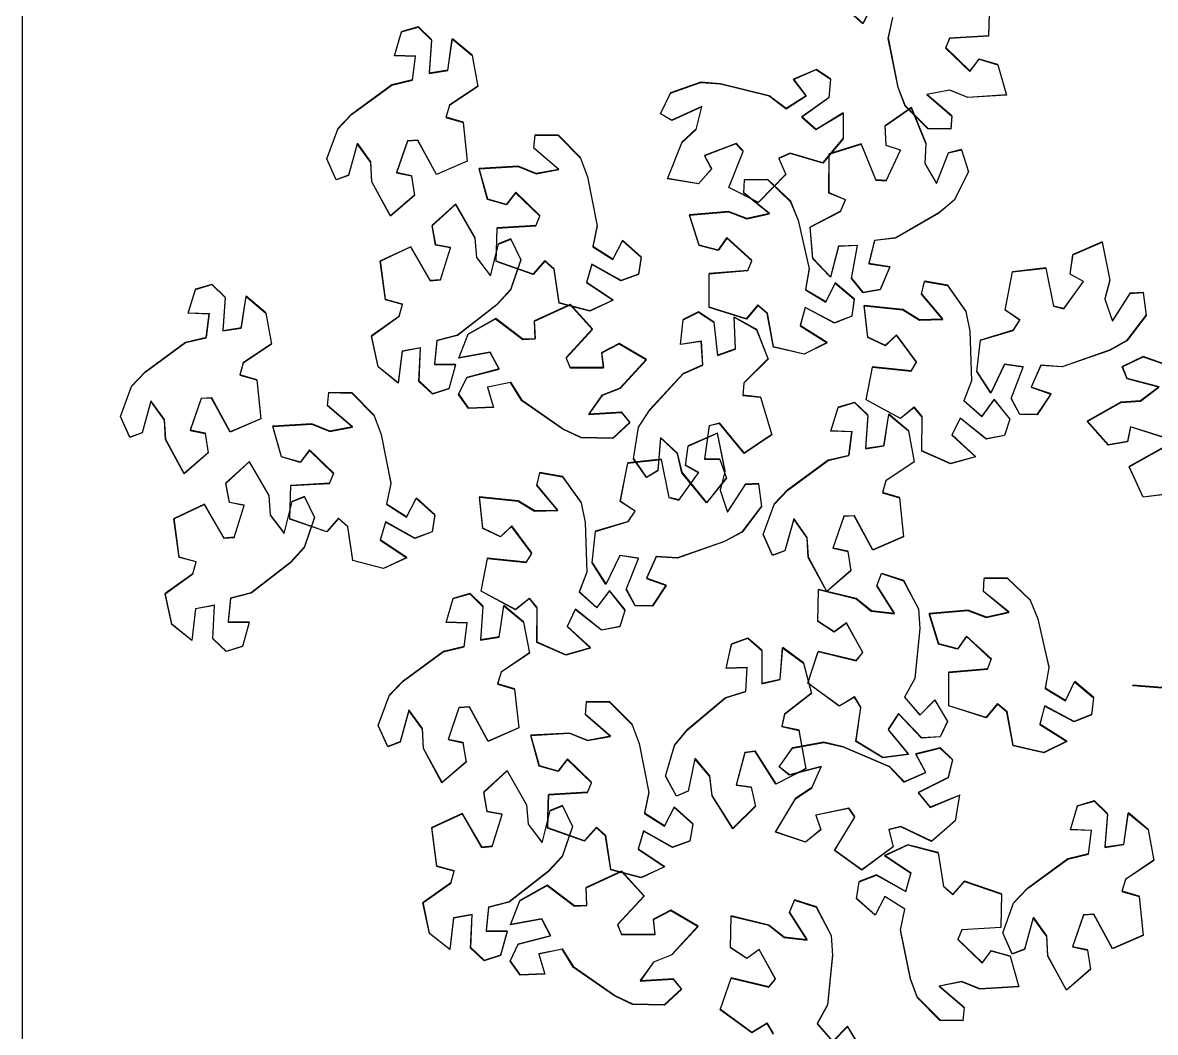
# Model space of a CAD drawing. Header units: centimetres. Extents: x -3096 to 17897, y -3131 to 15798.
# Drawn here: x 2794.5 to 2905.3, y 4319.4 to 4418.3 of the extents above; entities that cross this region are included whole.
import ezdxf

# ---------------------------------------------------------------- set-up
doc = ezdxf.new("R2010")
doc.units = ezdxf.units.CM
doc.layers.add('A-ANNO SYMB', color=3, linetype='Continuous', lineweight=13)
doc.layers.add('alberi', color=74, linetype='Continuous')

msp = doc.modelspace()

# ---------------------------------------------------------------- linework, layer by layer
msp.add_lwpolyline([(3144.47, 4143.3), (3144.47, 4143.3), (2794.47, 4143.3), (2794.47, 4518.3)])
at = {"layer": 'A-ANNO SYMB'}
for points in [[(2877.65, 4420.05), (2876.71, 4418.23), (2874.89, 4419.84)], [(2889.08, 4420.29), (2889, 4417.02), (2885.19, 4416.78), (2884.81, 4415.83), (2887.18, 4413.55), (2888.07, 4414.74), (2889.92, 4414.21), (2890.77, 4411.22), (2886.97, 4410.99), (2885.2, 4411.7), (2882.97, 4411.28), (2885.42, 4409.19), (2885.31, 4407.9), (2883.06, 4407.93), (2880.86, 4410.14), (2880.16, 4411.97), (2879.2, 4416.77), (2879.62, 4418.81)], [(2906.02, 4377.74), (2902.89, 4378.75), (2902.61, 4377.29), (2900.71, 4376.96), (2898.64, 4379.28), (2901.96, 4381.15), (2903.87, 4381.28), (2905.69, 4382.64), (2902.57, 4383.45), (2902.1, 4384.65), (2904.14, 4385.61), (2907.08, 4384.58)], [(2907.93, 4372.33), (2904.13, 4371.86), (2902.78, 4374.84), (2906.09, 4376.72)], [(2867.96, 4319.31), (2867.33, 4320.35), (2865.85, 4319.44), (2865.85, 4319.44), (2862.76, 4321.69), (2863.8, 4324.8), (2867.51, 4323.9), (2868.15, 4324.7), (2866.55, 4327.57), (2865.35, 4326.7), (2863.74, 4327.75), (2863.81, 4330.86), (2867.51, 4329.96), (2868.99, 4328.76), (2871.25, 4328.51), (2869.52, 4331.23), (2870, 4332.42), (2872.15, 4331.73), (2873.6, 4328.97), (2873.73, 4327.02), (2873.24, 4322.16), (2872.23, 4320.33), (2873.75, 4318.56), (2875.19, 4320.03), (2876.46, 4317.95)]]:
    msp.add_lwpolyline(points, dxfattribs=at)
for points in [[(2824.23, 4404.98), (2825.31, 4407.91), (2826.67, 4409.32), (2830.6, 4412.22), (2832.64, 4412.7), (2832.93, 4415.01), (2830.87, 4415.09), (2831.57, 4417.42), (2833.18, 4417.89), (2834.48, 4416.62), (2834.48, 4416.62), (2834.24, 4413.36), (2836.07, 4413.64), (2836.53, 4416.73), (2838.46, 4415.11), (2839.03, 4412.08), (2836.25, 4410.21), (2835.91, 4409.05), (2837.57, 4408.56), (2837.57, 4408.56), (2837.98, 4404.75), (2834.98, 4403.45), (2833.16, 4406.79), (2832.13, 4406.74), (2831.07, 4403.62), (2832.52, 4403.32), (2832.82, 4401.42), (2830.47, 4399.38), (2828.66, 4402.73), (2828.56, 4404.64), (2827.23, 4406.48), (2826.37, 4403.37), (2825.16, 4402.93)], [(2857.89, 4411.42), (2860.83, 4412.47), (2862.78, 4412.32), (2867.53, 4411.15), (2869.2, 4409.89), (2871.16, 4411.14), (2869.91, 4412.77), (2872.15, 4413.73), (2873.54, 4412.79), (2873.39, 4410.98), (2873.39, 4410.98), (2870.73, 4409.08), (2872.12, 4407.85), (2874.78, 4409.47), (2874.77, 4406.96), (2872.8, 4404.58), (2869.6, 4405.52), (2868.48, 4405.04), (2869.17, 4403.45), (2869.17, 4403.45), (2866.5, 4400.7), (2863.58, 4402.18), (2864.99, 4405.71), (2864.29, 4406.47), (2861.21, 4405.29), (2861.91, 4403.98), (2860.64, 4402.53), (2857.57, 4403.04), (2858.99, 4406.58), (2860.39, 4407.88), (2860.95, 4410.08), (2858.02, 4408.75), (2856.9, 4409.39)], [(2887.04, 4403.74), (2885.66, 4400.94), (2884.15, 4399.69), (2879.92, 4397.23), (2877.85, 4396.98), (2877.3, 4394.72), (2879.34, 4394.41), (2878.39, 4392.17), (2876.73, 4391.88), (2875.59, 4393.28), (2875.59, 4393.28), (2876.18, 4396.5), (2874.33, 4396.42), (2873.54, 4393.4), (2871.8, 4395.22), (2871.56, 4398.29), (2874.52, 4399.85), (2874.99, 4400.97), (2873.39, 4401.63), (2873.39, 4401.63), (2873.4, 4405.46), (2876.53, 4406.43), (2877.97, 4402.91), (2879, 4402.85), (2880.39, 4405.83), (2878.98, 4406.29), (2878.89, 4408.21), (2881.45, 4409.98), (2882.89, 4406.46), (2882.78, 4404.55), (2883.9, 4402.57), (2885.09, 4405.57), (2886.34, 4405.88)], [(2846.88, 4407.28), (2849.07, 4405.06), (2849.76, 4403.23), (2850.71, 4398.43), (2850.27, 4396.39), (2852.24, 4395.14), (2853.19, 4396.97), (2855, 4395.34), (2854.74, 4393.68), (2853.04, 4393.05), (2853.04, 4393.05), (2850.19, 4394.65), (2849.67, 4392.88), (2852.26, 4391.15), (2849.98, 4390.1), (2846.99, 4390.87), (2846.48, 4394.18), (2845.58, 4394.99), (2844.43, 4393.69), (2844.43, 4393.69), (2840.81, 4394.94), (2840.91, 4398.22), (2844.71, 4398.44), (2845.1, 4399.39), (2842.73, 4401.68), (2841.84, 4400.49), (2839.99, 4401.03), (2839.15, 4404.02), (2842.95, 4404.24), (2844.72, 4403.52), (2846.96, 4403.94), (2844.51, 4406.03), (2844.62, 4407.32)], [(2867.38, 4402.95), (2869.64, 4400.8), (2870.38, 4398.99), (2871.46, 4394.22), (2871.09, 4392.16), (2873.09, 4390.97), (2873.99, 4392.82), (2875.85, 4391.25), (2875.63, 4389.58), (2873.94, 4388.9), (2873.94, 4388.9), (2871.05, 4390.43), (2870.58, 4388.64), (2873.22, 4386.98), (2870.97, 4385.86), (2867.96, 4386.56), (2867.36, 4389.84), (2866.43, 4390.63), (2865.32, 4389.3), (2865.32, 4389.3), (2861.67, 4390.45), (2861.67, 4393.73), (2865.47, 4394.05), (2865.83, 4395.01), (2863.4, 4397.23), (2862.54, 4396.03), (2860.68, 4396.51), (2859.75, 4399.48), (2863.55, 4399.8), (2865.34, 4399.13), (2867.56, 4399.61), (2865.05, 4401.64), (2865.13, 4402.93)], [(2843.22, 4395.1), (2842.22, 4392.14), (2840.9, 4390.7), (2837.04, 4387.7), (2835.01, 4387.17), (2834.78, 4384.86), (2836.84, 4384.83), (2836.2, 4382.48), (2834.59, 4381.97), (2833.27, 4383.21), (2833.27, 4383.21), (2833.42, 4386.47), (2831.6, 4386.14), (2831.23, 4383.05), (2829.26, 4384.62), (2828.61, 4387.64), (2831.34, 4389.57), (2831.65, 4390.74), (2829.97, 4391.19), (2829.97, 4391.19), (2829.48, 4394.99), (2832.45, 4396.37), (2834.35, 4393.07), (2835.37, 4393.14), (2836.35, 4396.29), (2834.9, 4396.56), (2834.55, 4398.45), (2836.85, 4400.54), (2838.75, 4397.24), (2838.89, 4395.33), (2840.27, 4393.53), (2841.05, 4396.65), (2842.25, 4397.13)], [(2904.44, 4389.66), (2902.55, 4387.18), (2900.83, 4386.23), (2896.22, 4384.62), (2894.13, 4384.76), (2893.18, 4382.63), (2895.12, 4381.95), (2893.77, 4379.93), (2892.08, 4379.95), (2891.22, 4381.55), (2891.22, 4381.55), (2892.4, 4384.6), (2890.57, 4384.86), (2889.23, 4382.05), (2887.86, 4384.16), (2888.21, 4387.23), (2891.41, 4388.2), (2892.08, 4389.21), (2890.63, 4390.16), (2890.63, 4390.16), (2891.36, 4393.92), (2894.62, 4394.29), (2895.37, 4390.55), (2896.37, 4390.31), (2898.3, 4392.97), (2897, 4393.69), (2897.27, 4395.59), (2900.12, 4396.85), (2900.87, 4393.12), (2900.4, 4391.26), (2901.13, 4389.11), (2902.87, 4391.83), (2904.15, 4391.9)], [(2804.04, 4379.76), (2805.11, 4382.69), (2806.47, 4384.1), (2810.41, 4387), (2812.45, 4387.48), (2812.74, 4389.79), (2810.68, 4389.87), (2811.38, 4392.21), (2812.99, 4392.67), (2814.29, 4391.4), (2814.29, 4391.4), (2814.05, 4388.14), (2815.88, 4388.43), (2816.33, 4391.51), (2818.26, 4389.89), (2818.83, 4386.86), (2816.06, 4384.99), (2815.72, 4383.83), (2817.38, 4383.34), (2817.38, 4383.34), (2817.79, 4379.53), (2814.78, 4378.23), (2812.97, 4381.57), (2811.94, 4381.52), (2810.88, 4378.4), (2812.33, 4378.1), (2812.63, 4376.2), (2810.28, 4374.16), (2808.47, 4377.51), (2808.36, 4379.42), (2807.03, 4381.26), (2806.18, 4378.15), (2804.97, 4377.71)], [(2884.98, 4392.59), (2886.79, 4390.05), (2887.18, 4388.13), (2887.35, 4383.24), (2886.59, 4381.29), (2888.33, 4379.75), (2889.56, 4381.4), (2891.09, 4379.5), (2890.56, 4377.9), (2888.78, 4377.55), (2888.78, 4377.55), (2886.23, 4379.59), (2885.43, 4377.92), (2887.72, 4375.81), (2885.29, 4375.13), (2882.47, 4376.37), (2882.49, 4379.72), (2881.73, 4380.66), (2880.39, 4379.56), (2880.39, 4379.56), (2877.02, 4381.38), (2877.64, 4384.6), (2881.43, 4384.2), (2881.96, 4385.08), (2879.99, 4387.72), (2878.92, 4386.69), (2877.18, 4387.52), (2876.83, 4390.61), (2880.62, 4390.21), (2882.25, 4389.22), (2884.52, 4389.27), (2882.45, 4391.74), (2882.76, 4392.99)], [(2852.25, 4377.62), (2849.13, 4377.69), (2847.36, 4378.52), (2843.35, 4381.32), (2842.24, 4383.09), (2839.96, 4382.62), (2840.54, 4380.65), (2838.11, 4380.56), (2837.15, 4381.94), (2837.93, 4383.57), (2837.93, 4383.57), (2841.1, 4384.4), (2840.24, 4386.04), (2837.17, 4385.48), (2838.08, 4387.82), (2840.77, 4389.34), (2843.43, 4387.32), (2844.65, 4387.36), (2844.57, 4389.1), (2844.57, 4389.1), (2848.04, 4390.71), (2850.25, 4388.28), (2847.66, 4385.48), (2848.04, 4384.53), (2851.34, 4384.53), (2851.16, 4386), (2852.86, 4386.9), (2855.54, 4385.32), (2852.96, 4382.53), (2851.18, 4381.82), (2849.87, 4379.97), (2853.09, 4380.16), (2853.9, 4379.16)], [(2854.24, 4375.63), (2854.75, 4378.71), (2855.82, 4380.35), (2859.14, 4383.94), (2861.05, 4384.79), (2860.9, 4387.12), (2858.87, 4386.81), (2859.11, 4389.23), (2860.61, 4390), (2862.12, 4388.99), (2862.12, 4388.99), (2862.5, 4385.74), (2864.24, 4386.37), (2864.11, 4389.48), (2866.31, 4388.25), (2867.44, 4385.38), (2865.07, 4383.03), (2864.95, 4381.82), (2866.67, 4381.65), (2866.67, 4381.65), (2867.79, 4377.99), (2865.08, 4376.14), (2862.67, 4379.09), (2861.67, 4378.84), (2861.21, 4375.58), (2862.7, 4375.56), (2863.35, 4373.75), (2861.42, 4371.31), (2859.01, 4374.25), (2858.55, 4376.11), (2856.9, 4377.67), (2856.64, 4374.46), (2855.54, 4373.79)], [(2826.69, 4382.06), (2828.88, 4379.84), (2829.57, 4378.01), (2830.52, 4373.22), (2830.08, 4371.17), (2832.05, 4369.92), (2833, 4371.75), (2834.81, 4370.12), (2834.55, 4368.46), (2832.85, 4367.83), (2832.85, 4367.83), (2830, 4369.44), (2829.47, 4367.66), (2832.07, 4365.94), (2829.78, 4364.88), (2826.8, 4365.66), (2826.29, 4368.96), (2825.39, 4369.77), (2824.23, 4368.47), (2824.23, 4368.47), (2820.62, 4369.73), (2820.72, 4373), (2824.52, 4373.22), (2824.91, 4374.17), (2822.54, 4376.46), (2821.65, 4375.28), (2819.8, 4375.81), (2818.96, 4378.81), (2822.76, 4379.02), (2824.53, 4378.3), (2826.76, 4378.72), (2824.32, 4380.82), (2824.43, 4382.1)], [(2866.94, 4368.22), (2868.01, 4371.15), (2869.37, 4372.56), (2873.31, 4375.46), (2875.35, 4375.94), (2875.64, 4378.25), (2873.58, 4378.33), (2874.28, 4380.66), (2875.89, 4381.13), (2877.19, 4379.86), (2877.19, 4379.86), (2876.95, 4376.6), (2878.78, 4376.88), (2879.23, 4379.97), (2881.16, 4378.35), (2881.73, 4375.32), (2878.96, 4373.45), (2878.62, 4372.29), (2880.28, 4371.8), (2880.28, 4371.8), (2880.69, 4367.99), (2877.68, 4366.69), (2875.87, 4370.03), (2874.84, 4369.98), (2873.78, 4366.86), (2875.23, 4366.56), (2875.53, 4364.66), (2873.18, 4362.62), (2871.37, 4365.97), (2871.26, 4367.88), (2869.93, 4369.72), (2869.08, 4366.61), (2867.87, 4366.17)], [(2866.77, 4370.94), (2864.89, 4368.46), (2863.17, 4367.51), (2858.56, 4365.9), (2856.47, 4366.04), (2855.52, 4363.91), (2857.46, 4363.23), (2856.11, 4361.21), (2854.42, 4361.23), (2853.56, 4362.83), (2853.56, 4362.83), (2854.74, 4365.88), (2852.91, 4366.14), (2851.57, 4363.33), (2850.2, 4365.44), (2850.55, 4368.51), (2853.75, 4369.48), (2854.42, 4370.49), (2852.97, 4371.44), (2852.97, 4371.44), (2853.7, 4375.2), (2856.96, 4375.57), (2857.71, 4371.83), (2858.71, 4371.59), (2860.64, 4374.25), (2859.34, 4374.97), (2859.61, 4376.87), (2862.46, 4378.13), (2863.21, 4374.4), (2862.74, 4372.54), (2863.47, 4370.39), (2865.2, 4373.11), (2866.49, 4373.18)], [(2823.03, 4369.88), (2822.03, 4366.93), (2820.71, 4365.48), (2816.85, 4362.49), (2814.82, 4361.96), (2814.59, 4359.64), (2816.65, 4359.61), (2816.01, 4357.26), (2814.4, 4356.75), (2813.08, 4357.99), (2813.08, 4357.99), (2813.23, 4361.26), (2811.41, 4360.93), (2811.04, 4357.83), (2809.07, 4359.4), (2808.42, 4362.42), (2811.14, 4364.35), (2811.46, 4365.53), (2809.78, 4365.97), (2809.78, 4365.97), (2809.29, 4369.77), (2812.26, 4371.15), (2814.16, 4367.85), (2815.18, 4367.93), (2816.16, 4371.07), (2814.71, 4371.34), (2814.36, 4373.23), (2816.66, 4375.32), (2818.55, 4372.02), (2818.7, 4370.11), (2820.08, 4368.31), (2820.86, 4371.43), (2822.06, 4371.91)], [(2847.32, 4373.87), (2849.13, 4371.33), (2849.52, 4369.41), (2849.69, 4364.52), (2848.93, 4362.57), (2850.67, 4361.03), (2851.9, 4362.68), (2853.43, 4360.78), (2852.9, 4359.18), (2851.12, 4358.83), (2851.12, 4358.83), (2848.57, 4360.87), (2847.77, 4359.2), (2850.05, 4357.09), (2847.63, 4356.41), (2844.81, 4357.65), (2844.83, 4361), (2844.07, 4361.94), (2842.72, 4360.84), (2842.72, 4360.84), (2839.35, 4362.66), (2839.98, 4365.88), (2843.77, 4365.48), (2844.3, 4366.36), (2842.33, 4369), (2841.26, 4367.97), (2839.52, 4368.8), (2839.17, 4371.89), (2842.96, 4371.49), (2844.59, 4370.5), (2846.86, 4370.55), (2844.78, 4373.02), (2845.1, 4374.27)], [(2880.7, 4363.69), (2882.15, 4360.93), (2882.28, 4358.98), (2881.79, 4354.11), (2880.78, 4352.28), (2882.3, 4350.52), (2883.74, 4351.99), (2885, 4349.91), (2884.27, 4348.39), (2882.45, 4348.29), (2882.45, 4348.29), (2880.19, 4350.65), (2879.18, 4349.1), (2881.16, 4346.7), (2878.67, 4346.35), (2876.04, 4347.96), (2876.51, 4351.27), (2875.88, 4352.31), (2874.4, 4351.4), (2874.4, 4351.4), (2871.3, 4353.65), (2872.35, 4356.75), (2876.05, 4355.86), (2876.7, 4356.65), (2875.1, 4359.53), (2873.9, 4358.66), (2872.29, 4359.71), (2872.36, 4362.82), (2876.06, 4361.92), (2877.54, 4360.72), (2879.8, 4360.47), (2878.07, 4363.19), (2878.55, 4364.38)], [(2890.84, 4363.93), (2893.09, 4361.78), (2893.84, 4359.97), (2894.92, 4355.2), (2894.54, 4353.14), (2896.54, 4351.95), (2897.44, 4353.8), (2899.3, 4352.23), (2899.08, 4350.56), (2897.39, 4349.88), (2897.39, 4349.88), (2894.5, 4351.41), (2894.03, 4349.61), (2896.67, 4347.96), (2894.42, 4346.84), (2891.41, 4347.54), (2890.81, 4350.82), (2889.88, 4351.61), (2888.77, 4350.28), (2888.77, 4350.28), (2885.12, 4351.43), (2885.13, 4354.71), (2888.92, 4355.03), (2889.28, 4355.99), (2886.85, 4358.21), (2885.99, 4357.01), (2884.13, 4357.49), (2883.21, 4360.46), (2887, 4360.78), (2888.79, 4360.11), (2891.01, 4360.59), (2888.51, 4362.62), (2888.58, 4363.91)], [(2829.28, 4349.5), (2830.35, 4352.43), (2831.71, 4353.84), (2835.65, 4356.74), (2837.68, 4357.22), (2837.98, 4359.53), (2835.92, 4359.61), (2836.61, 4361.94), (2838.23, 4362.41), (2839.53, 4361.14), (2839.53, 4361.14), (2839.29, 4357.88), (2841.12, 4358.17), (2841.57, 4361.25), (2843.5, 4359.63), (2844.07, 4356.6), (2841.3, 4354.73), (2840.95, 4353.57), (2842.62, 4353.08), (2842.62, 4353.08), (2843.03, 4349.27), (2840.02, 4347.97), (2838.2, 4351.31), (2837.18, 4351.26), (2836.12, 4348.14), (2837.57, 4347.84), (2837.87, 4345.94), (2835.52, 4343.9), (2833.7, 4347.25), (2833.6, 4349.16), (2832.27, 4351), (2831.42, 4347.89), (2830.21, 4347.45)], [(2857.39, 4344.57), (2858.26, 4347.56), (2859.52, 4349.06), (2863.26, 4352.22), (2865.25, 4352.83), (2865.39, 4355.16), (2863.33, 4355.1), (2863.87, 4357.48), (2865.45, 4358.05), (2866.83, 4356.87), (2866.83, 4356.87), (2866.81, 4353.6), (2868.62, 4354.01), (2868.86, 4357.12), (2870.9, 4355.63), (2871.67, 4352.65), (2869.03, 4350.6), (2868.76, 4349.41), (2870.46, 4349.04), (2870.46, 4349.04), (2871.12, 4345.27), (2868.21, 4343.76), (2866.17, 4346.98), (2865.15, 4346.86), (2864.3, 4343.67), (2865.77, 4343.47), (2866.2, 4341.59), (2863.99, 4339.4), (2861.96, 4342.62), (2861.73, 4344.52), (2860.28, 4346.26), (2859.63, 4343.11), (2858.45, 4342.58)], [(2851.92, 4351.8), (2854.12, 4349.58), (2854.81, 4347.75), (2855.76, 4342.96), (2855.32, 4340.91), (2857.29, 4339.66), (2858.24, 4341.49), (2860.05, 4339.86), (2859.79, 4338.2), (2858.08, 4337.57), (2858.08, 4337.57), (2855.23, 4339.18), (2854.71, 4337.4), (2857.31, 4335.67), (2855.02, 4334.62), (2852.04, 4335.4), (2851.53, 4338.7), (2850.62, 4339.51), (2849.47, 4338.21), (2849.47, 4338.21), (2845.86, 4339.47), (2845.96, 4342.74), (2849.76, 4342.96), (2850.15, 4343.91), (2847.78, 4346.2), (2846.88, 4345.01), (2845.04, 4345.55), (2844.2, 4348.55), (2848, 4348.76), (2849.77, 4348.04), (2852, 4348.46), (2849.56, 4350.56), (2849.67, 4351.84)], [(2869.81, 4347.3), (2872.88, 4347.87), (2874.79, 4347.41), (2879.28, 4345.49), (2880.73, 4343.98), (2882.87, 4344.91), (2881.89, 4346.72), (2884.26, 4347.3), (2885.48, 4346.15), (2885.04, 4344.39), (2885.04, 4344.39), (2882.11, 4342.93), (2883.29, 4341.5), (2886.18, 4342.68), (2885.76, 4340.2), (2883.44, 4338.17), (2880.42, 4339.6), (2879.24, 4339.31), (2879.67, 4337.63), (2879.67, 4337.63), (2876.6, 4335.35), (2873.95, 4337.27), (2875.9, 4340.54), (2875.34, 4341.39), (2872.11, 4340.72), (2872.59, 4339.32), (2871.11, 4338.09), (2868.16, 4339.09), (2870.12, 4342.35), (2871.71, 4343.41), (2872.62, 4345.49), (2869.51, 4344.65), (2868.51, 4345.46)], [(2848.27, 4339.62), (2847.27, 4336.66), (2845.95, 4335.22), (2842.08, 4332.22), (2840.06, 4331.7), (2839.83, 4329.38), (2841.88, 4329.35), (2841.25, 4327), (2839.64, 4326.49), (2838.32, 4327.73), (2838.32, 4327.73), (2838.47, 4331), (2836.65, 4330.67), (2836.27, 4327.57), (2834.3, 4329.14), (2833.66, 4332.16), (2836.38, 4334.09), (2836.7, 4335.27), (2835.02, 4335.71), (2835.02, 4335.71), (2834.52, 4339.51), (2837.49, 4340.89), (2839.4, 4337.59), (2840.42, 4337.67), (2841.4, 4340.81), (2839.94, 4341.08), (2839.59, 4342.97), (2841.9, 4345.06), (2843.79, 4341.76), (2843.94, 4339.85), (2845.32, 4338.05), (2846.1, 4341.17), (2847.29, 4341.65)], [(2890.39, 4329.2), (2891.47, 4332.13), (2892.83, 4333.54), (2896.76, 4336.44), (2898.8, 4336.92), (2899.09, 4339.23), (2897.03, 4339.31), (2897.73, 4341.64), (2899.35, 4342.11), (2900.64, 4340.84), (2900.64, 4340.84), (2900.4, 4337.58), (2902.23, 4337.86), (2902.69, 4340.95), (2904.62, 4339.33), (2905.19, 4336.3), (2902.42, 4334.43), (2902.07, 4333.27), (2903.74, 4332.78), (2903.74, 4332.78), (2904.14, 4328.97), (2901.14, 4327.67), (2899.32, 4331.01), (2898.29, 4330.96), (2897.23, 4327.84), (2898.68, 4327.54), (2898.99, 4325.64), (2896.63, 4323.6), (2894.82, 4326.95), (2894.72, 4328.86), (2893.39, 4330.7), (2892.53, 4327.59), (2891.32, 4327.15)], [(2884.26, 4320.65), (2882.06, 4322.86), (2881.35, 4324.69), (2880.39, 4329.48), (2880.82, 4331.53), (2878.85, 4332.77), (2877.91, 4330.94), (2876.09, 4332.56), (2876.35, 4334.22), (2878.05, 4334.86), (2878.05, 4334.86), (2880.9, 4333.26), (2881.42, 4335.04), (2878.81, 4336.76), (2881.1, 4337.82), (2884.08, 4337.06), (2884.6, 4333.75), (2885.51, 4332.95), (2886.66, 4334.25), (2886.66, 4334.25), (2890.28, 4333.01), (2890.19, 4329.73), (2886.39, 4329.5), (2886.01, 4328.55), (2888.38, 4326.27), (2889.27, 4327.45), (2891.12, 4326.93), (2891.97, 4323.93), (2888.17, 4323.7), (2886.4, 4324.42), (2884.17, 4323.99), (2886.62, 4321.9), (2886.51, 4320.62)], [(2857.3, 4322.14), (2854.18, 4322.21), (2852.41, 4323.05), (2848.4, 4325.84), (2847.29, 4327.61), (2845, 4327.14), (2845.59, 4325.17), (2843.16, 4325.08), (2842.19, 4326.46), (2842.98, 4328.09), (2842.98, 4328.09), (2846.15, 4328.92), (2845.29, 4330.56), (2842.22, 4330), (2843.13, 4332.35), (2845.82, 4333.86), (2848.48, 4331.84), (2849.69, 4331.88), (2849.62, 4333.62), (2849.62, 4333.62), (2853.09, 4335.23), (2855.29, 4332.8), (2852.71, 4330), (2853.09, 4329.05), (2856.39, 4329.05), (2856.21, 4330.52), (2857.91, 4331.42), (2860.59, 4329.85), (2858.01, 4327.05), (2856.23, 4326.34), (2854.92, 4324.49), (2858.13, 4324.68), (2858.95, 4323.68)]]:
    msp.add_lwpolyline(points, close=True, dxfattribs=at)
at = {"layer": 'A-ANNO SYMB', "color": 42}
msp.add_lwpolyline([(2903.09, 4353.43), (2913.05, 4352.66), (2919.95, 4355.72), (2929.14, 4356.49), (2934.5, 4357.25), (2941.4, 4359.55)], dxfattribs=at)
at = {"layer": 'alberi'}
for points in [[(2877.64, 4420), (2876.7, 4418.17), (2874.88, 4419.79)], [(2889.08, 4420.23), (2888.99, 4416.96), (2885.19, 4416.73), (2884.8, 4415.78), (2887.18, 4413.5), (2888.07, 4414.68), (2889.92, 4414.15), (2890.76, 4411.16), (2886.96, 4410.93), (2885.19, 4411.65), (2882.96, 4411.22), (2885.41, 4409.13), (2885.31, 4407.85), (2883.05, 4407.88), (2880.85, 4410.09), (2880.15, 4411.92), (2879.19, 4416.71), (2879.62, 4418.76)], [(2906.02, 4377.68), (2902.88, 4378.69), (2902.6, 4377.24), (2900.71, 4376.91), (2898.64, 4379.23), (2901.95, 4381.09), (2903.86, 4381.23), (2905.68, 4382.58), (2902.56, 4383.39), (2902.09, 4384.59), (2904.13, 4385.55), (2907.08, 4384.53)], [(2907.92, 4372.27), (2904.12, 4371.81), (2902.77, 4374.79), (2906.09, 4376.66)], [(2865.85, 4319.38), (2862.75, 4321.64), (2863.8, 4324.74), (2867.5, 4323.85), (2868.15, 4324.64), (2866.55, 4327.52), (2865.35, 4326.65), (2863.74, 4327.7), (2863.8, 4330.81), (2867.5, 4329.91), (2868.99, 4328.7), (2871.24, 4328.45), (2869.52, 4331.17), (2870, 4332.37), (2872.14, 4331.68), (2873.59, 4328.92), (2873.73, 4326.96), (2873.24, 4322.1), (2872.23, 4320.27), (2873.75, 4318.5), (2875.19, 4319.97), (2876.45, 4317.89)], [(2867.96, 4319.25), (2867.33, 4320.29), (2865.85, 4319.38)]]:
    msp.add_lwpolyline(points, dxfattribs=at)
for points in [[(2824.23, 4404.93), (2825.3, 4407.85), (2826.66, 4409.27), (2830.59, 4412.16), (2832.63, 4412.64), (2832.92, 4414.95), (2830.87, 4415.03), (2831.56, 4417.37), (2833.18, 4417.84), (2834.47, 4416.56), (2834.47, 4416.56), (2834.24, 4413.3), (2836.07, 4413.59), (2836.52, 4416.67), (2838.45, 4415.05), (2839.02, 4412.02), (2836.25, 4410.16), (2835.9, 4408.99), (2837.57, 4408.5), (2837.57, 4408.5), (2837.97, 4404.7), (2834.97, 4403.39), (2833.15, 4406.74), (2832.13, 4406.68), (2831.06, 4403.57), (2832.51, 4403.26), (2832.82, 4401.36), (2830.46, 4399.33), (2828.65, 4402.67), (2828.55, 4404.58), (2827.22, 4406.42), (2826.36, 4403.32), (2825.15, 4402.87)], [(2857.88, 4411.36), (2860.82, 4412.41), (2862.78, 4412.27), (2867.52, 4411.09), (2869.19, 4409.83), (2871.15, 4411.09), (2869.9, 4412.72), (2872.14, 4413.68), (2873.53, 4412.73), (2873.38, 4410.92), (2873.38, 4410.92), (2870.72, 4409.02), (2872.11, 4407.8), (2874.77, 4409.42), (2874.76, 4406.9), (2872.8, 4404.52), (2869.59, 4405.46), (2868.47, 4404.98), (2869.16, 4403.39), (2869.16, 4403.39), (2866.49, 4400.65), (2863.57, 4402.12), (2864.98, 4405.66), (2864.28, 4406.41), (2861.21, 4405.24), (2861.9, 4403.93), (2860.63, 4402.48), (2857.57, 4402.99), (2858.98, 4406.52), (2860.38, 4407.82), (2860.95, 4410.02), (2858.01, 4408.69), (2856.9, 4409.34)], [(2887.04, 4403.68), (2885.65, 4400.89), (2884.14, 4399.63), (2879.91, 4397.18), (2877.84, 4396.93), (2877.3, 4394.66), (2879.33, 4394.36), (2878.39, 4392.11), (2876.73, 4391.82), (2875.58, 4393.23), (2875.58, 4393.23), (2876.17, 4396.45), (2874.32, 4396.36), (2873.53, 4393.34), (2871.79, 4395.16), (2871.56, 4398.24), (2874.51, 4399.79), (2874.99, 4400.91), (2873.38, 4401.58), (2873.38, 4401.58), (2873.4, 4405.41), (2876.52, 4406.38), (2877.97, 4402.85), (2878.99, 4402.8), (2880.39, 4405.78), (2878.98, 4406.24), (2878.88, 4408.16), (2881.44, 4409.93), (2882.88, 4406.4), (2882.77, 4404.49), (2883.9, 4402.52), (2885.09, 4405.51), (2886.34, 4405.82)], [(2846.87, 4407.23), (2849.06, 4405.01), (2849.76, 4403.17), (2850.7, 4398.38), (2850.27, 4396.33), (2852.23, 4395.09), (2853.18, 4396.91), (2855, 4395.29), (2854.73, 4393.62), (2853.03, 4392.99), (2853.03, 4392.99), (2850.18, 4394.6), (2849.66, 4392.82), (2852.26, 4391.1), (2849.97, 4390.04), (2846.98, 4390.82), (2846.48, 4394.12), (2845.57, 4394.93), (2844.42, 4393.63), (2844.42, 4393.63), (2840.8, 4394.89), (2840.9, 4398.16), (2844.7, 4398.38), (2845.09, 4399.33), (2842.72, 4401.62), (2841.83, 4400.44), (2839.98, 4400.97), (2839.15, 4403.97), (2842.95, 4404.18), (2844.72, 4403.46), (2846.95, 4403.88), (2844.5, 4405.98), (2844.62, 4407.26)], [(2867.38, 4402.9), (2869.63, 4400.74), (2870.38, 4398.93), (2871.46, 4394.16), (2871.08, 4392.11), (2873.08, 4390.91), (2873.98, 4392.77), (2875.84, 4391.19), (2875.62, 4389.53), (2873.94, 4388.85), (2873.94, 4388.85), (2871.04, 4390.37), (2870.57, 4388.58), (2873.22, 4386.93), (2870.96, 4385.81), (2867.95, 4386.5), (2867.35, 4389.79), (2866.42, 4390.57), (2865.31, 4389.24), (2865.31, 4389.24), (2861.66, 4390.4), (2861.67, 4393.67), (2865.46, 4394), (2865.82, 4394.96), (2863.39, 4397.18), (2862.53, 4395.97), (2860.67, 4396.45), (2859.75, 4399.43), (2863.54, 4399.75), (2865.33, 4399.08), (2867.55, 4399.56), (2865.05, 4401.59), (2865.12, 4402.87)], [(2843.22, 4395.04), (2842.22, 4392.09), (2840.89, 4390.64), (2837.03, 4387.65), (2835.01, 4387.12), (2834.77, 4384.8), (2836.83, 4384.77), (2836.19, 4382.42), (2834.59, 4381.91), (2833.26, 4383.15), (2833.26, 4383.15), (2833.42, 4386.42), (2831.6, 4386.09), (2831.22, 4382.99), (2829.25, 4384.56), (2828.6, 4387.58), (2831.33, 4389.52), (2831.65, 4390.69), (2829.97, 4391.13), (2829.97, 4391.13), (2829.47, 4394.93), (2832.44, 4396.31), (2834.34, 4393.01), (2835.36, 4393.09), (2836.35, 4396.23), (2834.89, 4396.5), (2834.54, 4398.39), (2836.84, 4400.48), (2838.74, 4397.18), (2838.89, 4395.28), (2840.26, 4393.47), (2841.04, 4396.6), (2842.24, 4397.07)], [(2904.43, 4389.61), (2902.54, 4387.12), (2900.83, 4386.18), (2896.21, 4384.56), (2894.13, 4384.7), (2893.17, 4382.58), (2895.11, 4381.9), (2893.76, 4379.87), (2892.08, 4379.9), (2891.21, 4381.49), (2891.21, 4381.49), (2892.4, 4384.54), (2890.57, 4384.81), (2889.23, 4381.99), (2887.86, 4384.11), (2888.2, 4387.17), (2891.4, 4388.14), (2892.07, 4389.15), (2890.62, 4390.11), (2890.62, 4390.11), (2891.36, 4393.87), (2894.61, 4394.23), (2895.37, 4390.5), (2896.36, 4390.25), (2898.29, 4392.92), (2896.99, 4393.64), (2897.26, 4395.54), (2900.11, 4396.79), (2900.86, 4393.06), (2900.4, 4391.21), (2901.13, 4389.06), (2902.86, 4391.77), (2904.15, 4391.84)], [(2804.03, 4379.71), (2805.11, 4382.64), (2806.47, 4384.05), (2810.4, 4386.95), (2812.44, 4387.42), (2812.73, 4389.74), (2810.67, 4389.82), (2811.37, 4392.15), (2812.99, 4392.62), (2814.28, 4391.35), (2814.28, 4391.35), (2814.05, 4388.09), (2815.87, 4388.37), (2816.33, 4391.46), (2818.26, 4389.84), (2818.83, 4386.81), (2816.06, 4384.94), (2815.71, 4383.77), (2817.38, 4383.29), (2817.38, 4383.29), (2817.78, 4379.48), (2814.78, 4378.17), (2812.96, 4381.52), (2811.94, 4381.47), (2810.87, 4378.35), (2812.32, 4378.04), (2812.63, 4376.14), (2810.27, 4374.11), (2808.46, 4377.46), (2808.36, 4379.37), (2807.03, 4381.21), (2806.17, 4378.1), (2804.96, 4377.65)], [(2884.97, 4392.53), (2886.78, 4389.99), (2887.18, 4388.07), (2887.34, 4383.19), (2886.58, 4381.24), (2888.33, 4379.69), (2889.55, 4381.34), (2891.09, 4379.45), (2890.56, 4377.85), (2888.78, 4377.5), (2888.78, 4377.5), (2886.22, 4379.54), (2885.42, 4377.87), (2887.71, 4375.75), (2885.28, 4375.07), (2882.46, 4376.32), (2882.49, 4379.66), (2881.72, 4380.61), (2880.38, 4379.51), (2880.38, 4379.51), (2877.01, 4381.33), (2877.63, 4384.54), (2881.42, 4384.15), (2881.95, 4385.02), (2879.98, 4387.66), (2878.91, 4386.64), (2877.18, 4387.46), (2876.83, 4390.55), (2880.61, 4390.16), (2882.25, 4389.16), (2884.52, 4389.22), (2882.44, 4391.68), (2882.75, 4392.93)], [(2852.24, 4377.56), (2849.13, 4377.63), (2847.35, 4378.47), (2843.34, 4381.26), (2842.23, 4383.03), (2839.95, 4382.57), (2840.54, 4380.59), (2838.1, 4380.5), (2837.14, 4381.88), (2837.93, 4383.52), (2837.93, 4383.52), (2841.09, 4384.34), (2840.23, 4385.98), (2837.17, 4385.42), (2838.08, 4387.77), (2840.76, 4389.28), (2843.42, 4387.26), (2844.64, 4387.31), (2844.56, 4389.04), (2844.56, 4389.04), (2848.04, 4390.65), (2850.24, 4388.23), (2847.66, 4385.43), (2848.04, 4384.48), (2851.33, 4384.47), (2851.15, 4385.94), (2852.85, 4386.84), (2855.54, 4385.27), (2852.95, 4382.47), (2851.18, 4381.76), (2849.86, 4379.91), (2853.08, 4380.1), (2853.89, 4379.1)], [(2854.24, 4375.58), (2854.74, 4378.66), (2855.81, 4380.3), (2859.13, 4383.88), (2861.04, 4384.74), (2860.89, 4387.06), (2858.86, 4386.75), (2859.1, 4389.18), (2860.6, 4389.94), (2862.11, 4388.94), (2862.11, 4388.94), (2862.49, 4385.69), (2864.24, 4386.31), (2864.1, 4389.43), (2866.3, 4388.2), (2867.43, 4385.33), (2865.06, 4382.97), (2864.94, 4381.76), (2866.67, 4381.6), (2866.67, 4381.6), (2867.78, 4377.93), (2865.08, 4376.09), (2862.66, 4379.03), (2861.67, 4378.79), (2861.21, 4375.53), (2862.69, 4375.5), (2863.34, 4373.69), (2861.41, 4371.25), (2859, 4374.2), (2858.55, 4376.05), (2856.89, 4377.61), (2856.64, 4374.4), (2855.53, 4373.73)], [(2826.68, 4382.01), (2828.87, 4379.79), (2829.57, 4377.96), (2830.51, 4373.16), (2830.08, 4371.12), (2832.04, 4369.87), (2832.99, 4371.69), (2834.81, 4370.07), (2834.54, 4368.41), (2832.84, 4367.78), (2832.84, 4367.78), (2829.99, 4369.38), (2829.47, 4367.61), (2832.07, 4365.88), (2829.78, 4364.82), (2826.79, 4365.6), (2826.28, 4368.9), (2825.38, 4369.72), (2824.23, 4368.41), (2824.23, 4368.41), (2820.61, 4369.67), (2820.71, 4372.95), (2824.51, 4373.16), (2824.9, 4374.11), (2822.53, 4376.4), (2821.64, 4375.22), (2819.79, 4375.76), (2818.96, 4378.75), (2822.76, 4378.97), (2824.53, 4378.24), (2826.76, 4378.66), (2824.31, 4380.76), (2824.42, 4382.05)], [(2866.93, 4368.17), (2868.01, 4371.1), (2869.37, 4372.51), (2873.3, 4375.41), (2875.34, 4375.88), (2875.63, 4378.2), (2873.57, 4378.28), (2874.27, 4380.61), (2875.89, 4381.08), (2877.18, 4379.81), (2877.18, 4379.81), (2876.95, 4376.54), (2878.77, 4376.83), (2879.23, 4379.91), (2881.16, 4378.3), (2881.73, 4375.26), (2878.96, 4373.4), (2878.61, 4372.23), (2880.28, 4371.74), (2880.28, 4371.74), (2880.68, 4367.94), (2877.68, 4366.63), (2875.86, 4369.98), (2874.84, 4369.92), (2873.77, 4366.81), (2875.22, 4366.5), (2875.53, 4364.6), (2873.17, 4362.57), (2871.36, 4365.92), (2871.26, 4367.82), (2869.93, 4369.66), (2869.07, 4366.56), (2867.86, 4366.11)], [(2866.77, 4370.89), (2864.88, 4368.4), (2863.17, 4367.46), (2858.55, 4365.84), (2856.47, 4365.98), (2855.51, 4363.86), (2857.45, 4363.18), (2856.1, 4361.15), (2854.42, 4361.18), (2853.55, 4362.77), (2853.55, 4362.77), (2854.74, 4365.82), (2852.9, 4366.09), (2851.56, 4363.27), (2850.2, 4365.39), (2850.54, 4368.45), (2853.74, 4369.42), (2854.41, 4370.43), (2852.96, 4371.39), (2852.96, 4371.39), (2853.7, 4375.15), (2856.95, 4375.51), (2857.7, 4371.78), (2858.7, 4371.53), (2860.63, 4374.2), (2859.33, 4374.92), (2859.6, 4376.82), (2862.45, 4378.07), (2863.2, 4374.34), (2862.74, 4372.49), (2863.47, 4370.34), (2865.2, 4373.05), (2866.48, 4373.12)], [(2823.03, 4369.82), (2822.03, 4366.87), (2820.7, 4365.43), (2816.84, 4362.43), (2814.82, 4361.9), (2814.58, 4359.58), (2816.64, 4359.55), (2816, 4357.2), (2814.4, 4356.7), (2813.07, 4357.94), (2813.07, 4357.94), (2813.23, 4361.2), (2811.4, 4360.87), (2811.03, 4357.78), (2809.06, 4359.35), (2808.41, 4362.36), (2811.14, 4364.3), (2811.46, 4365.47), (2809.78, 4365.92), (2809.78, 4365.92), (2809.28, 4369.71), (2812.25, 4371.09), (2814.15, 4367.79), (2815.17, 4367.87), (2816.16, 4371.01), (2814.7, 4371.28), (2814.35, 4373.17), (2816.65, 4375.27), (2818.55, 4371.97), (2818.7, 4370.06), (2820.07, 4368.25), (2820.85, 4371.38), (2822.05, 4371.86)], [(2847.31, 4373.81), (2849.12, 4371.27), (2849.51, 4369.35), (2849.68, 4364.47), (2848.92, 4362.52), (2850.66, 4360.97), (2851.89, 4362.62), (2853.42, 4360.73), (2852.9, 4359.13), (2851.12, 4358.78), (2851.12, 4358.78), (2848.56, 4360.82), (2847.76, 4359.15), (2850.05, 4357.03), (2847.62, 4356.36), (2844.8, 4357.6), (2844.83, 4360.94), (2844.06, 4361.89), (2842.72, 4360.79), (2842.72, 4360.79), (2839.35, 4362.61), (2839.97, 4365.82), (2843.76, 4365.43), (2844.29, 4366.3), (2842.32, 4368.94), (2841.25, 4367.92), (2839.51, 4368.74), (2839.17, 4371.83), (2842.95, 4371.44), (2844.58, 4370.44), (2846.85, 4370.5), (2844.78, 4372.96), (2845.09, 4374.21)], [(2880.69, 4363.64), (2882.14, 4360.88), (2882.28, 4358.92), (2881.79, 4354.06), (2880.78, 4352.23), (2882.29, 4350.46), (2883.73, 4351.93), (2885, 4349.85), (2884.26, 4348.34), (2882.45, 4348.23), (2882.45, 4348.23), (2880.19, 4350.59), (2879.17, 4349.05), (2881.16, 4346.64), (2878.66, 4346.29), (2876.03, 4347.91), (2876.5, 4351.21), (2875.87, 4352.25), (2874.39, 4351.34), (2874.39, 4351.34), (2871.3, 4353.6), (2872.34, 4356.7), (2876.05, 4355.8), (2876.69, 4356.6), (2875.09, 4359.48), (2873.89, 4358.61), (2872.28, 4359.66), (2872.35, 4362.77), (2876.05, 4361.87), (2877.53, 4360.66), (2879.79, 4360.41), (2878.06, 4363.13), (2878.54, 4364.33)], [(2890.83, 4363.88), (2893.08, 4361.72), (2893.83, 4359.91), (2894.91, 4355.14), (2894.53, 4353.09), (2896.53, 4351.89), (2897.43, 4353.75), (2899.29, 4352.17), (2899.07, 4350.5), (2897.39, 4349.83), (2897.39, 4349.83), (2894.49, 4351.35), (2894.02, 4349.56), (2896.67, 4347.91), (2894.41, 4346.79), (2891.41, 4347.48), (2890.8, 4350.77), (2889.88, 4351.55), (2888.76, 4350.22), (2888.76, 4350.22), (2885.11, 4351.38), (2885.12, 4354.65), (2888.91, 4354.98), (2889.27, 4355.94), (2886.84, 4358.16), (2885.98, 4356.95), (2884.12, 4357.43), (2883.2, 4360.4), (2886.99, 4360.73), (2888.78, 4360.05), (2891, 4360.54), (2888.5, 4362.57), (2888.57, 4363.85)], [(2829.27, 4349.45), (2830.35, 4352.38), (2831.71, 4353.79), (2835.64, 4356.69), (2837.68, 4357.16), (2837.97, 4359.48), (2835.91, 4359.56), (2836.61, 4361.89), (2838.23, 4362.36), (2839.52, 4361.09), (2839.52, 4361.09), (2839.28, 4357.82), (2841.11, 4358.11), (2841.57, 4361.19), (2843.5, 4359.58), (2844.07, 4356.54), (2841.3, 4354.68), (2840.95, 4353.51), (2842.62, 4353.03), (2842.62, 4353.03), (2843.02, 4349.22), (2840.02, 4347.91), (2838.2, 4351.26), (2837.17, 4351.2), (2836.11, 4348.09), (2837.56, 4347.78), (2837.87, 4345.88), (2835.51, 4343.85), (2833.7, 4347.2), (2833.6, 4349.1), (2832.27, 4350.94), (2831.41, 4347.84), (2830.2, 4347.39)], [(2857.38, 4344.51), (2858.26, 4347.51), (2859.52, 4349.01), (2863.25, 4352.17), (2865.25, 4352.78), (2865.38, 4355.11), (2863.33, 4355.05), (2863.86, 4357.42), (2865.44, 4358), (2866.82, 4356.82), (2866.82, 4356.82), (2866.81, 4353.55), (2868.61, 4353.96), (2868.85, 4357.06), (2870.89, 4355.58), (2871.66, 4352.59), (2869.02, 4350.54), (2868.76, 4349.36), (2870.45, 4348.98), (2870.45, 4348.98), (2871.11, 4345.21), (2868.2, 4343.71), (2866.16, 4346.92), (2865.15, 4346.8), (2864.3, 4343.62), (2865.77, 4343.41), (2866.2, 4341.54), (2863.99, 4339.35), (2861.95, 4342.57), (2861.72, 4344.46), (2860.27, 4346.21), (2859.62, 4343.05), (2858.45, 4342.53)], [(2851.92, 4351.75), (2854.11, 4349.53), (2854.81, 4347.7), (2855.75, 4342.9), (2855.32, 4340.86), (2857.28, 4339.61), (2858.23, 4341.43), (2860.05, 4339.81), (2859.78, 4338.15), (2858.08, 4337.52), (2858.08, 4337.52), (2855.23, 4339.12), (2854.71, 4337.34), (2857.3, 4335.62), (2855.02, 4334.56), (2852.03, 4335.34), (2851.52, 4338.64), (2850.62, 4339.45), (2849.47, 4338.15), (2849.47, 4338.15), (2845.85, 4339.41), (2845.95, 4342.68), (2849.75, 4342.9), (2850.14, 4343.85), (2847.77, 4346.14), (2846.88, 4344.96), (2845.03, 4345.49), (2844.19, 4348.49), (2847.99, 4348.71), (2849.76, 4347.98), (2852, 4348.4), (2849.55, 4350.5), (2849.66, 4351.78)], [(2869.8, 4347.25), (2872.87, 4347.81), (2874.78, 4347.36), (2879.28, 4345.44), (2880.72, 4343.93), (2882.86, 4344.85), (2881.89, 4346.66), (2884.25, 4347.25), (2885.47, 4346.09), (2885.04, 4344.33), (2885.04, 4344.33), (2882.11, 4342.88), (2883.28, 4341.45), (2886.17, 4342.63), (2885.75, 4340.14), (2883.43, 4338.11), (2880.42, 4339.55), (2879.24, 4339.26), (2879.66, 4337.57), (2879.66, 4337.57), (2876.59, 4335.29), (2873.94, 4337.21), (2875.9, 4340.48), (2875.33, 4341.33), (2872.11, 4340.67), (2872.58, 4339.26), (2871.1, 4338.04), (2868.15, 4339.03), (2870.11, 4342.29), (2871.71, 4343.35), (2872.62, 4345.43), (2869.5, 4344.59), (2868.51, 4345.41)], [(2848.27, 4339.56), (2847.26, 4336.61), (2845.94, 4335.16), (2842.08, 4332.17), (2840.05, 4331.64), (2839.82, 4329.32), (2841.88, 4329.29), (2841.24, 4326.94), (2839.64, 4326.44), (2838.31, 4327.67), (2838.31, 4327.67), (2838.46, 4330.94), (2836.64, 4330.61), (2836.27, 4327.52), (2834.3, 4329.09), (2833.65, 4332.1), (2836.38, 4334.04), (2836.69, 4335.21), (2835.02, 4335.66), (2835.02, 4335.66), (2834.52, 4339.45), (2837.49, 4340.83), (2839.39, 4337.53), (2840.41, 4337.61), (2841.4, 4340.75), (2839.94, 4341.02), (2839.59, 4342.91), (2841.89, 4345.01), (2843.79, 4341.7), (2843.93, 4339.8), (2845.31, 4337.99), (2846.09, 4341.12), (2847.29, 4341.59)], [(2890.39, 4329.15), (2891.46, 4332.07), (2892.82, 4333.49), (2896.76, 4336.38), (2898.79, 4336.86), (2899.08, 4339.17), (2897.03, 4339.26), (2897.72, 4341.59), (2899.34, 4342.06), (2900.63, 4340.79), (2900.63, 4340.79), (2900.4, 4337.52), (2902.23, 4337.81), (2902.68, 4340.89), (2904.61, 4339.27), (2905.18, 4336.24), (2902.41, 4334.38), (2902.06, 4333.21), (2903.73, 4332.72), (2903.73, 4332.72), (2904.13, 4328.92), (2901.13, 4327.61), (2899.31, 4330.96), (2898.29, 4330.9), (2897.22, 4327.79), (2898.68, 4327.48), (2898.98, 4325.58), (2896.63, 4323.55), (2894.81, 4326.89), (2894.71, 4328.8), (2893.38, 4330.64), (2892.52, 4327.54), (2891.31, 4327.09)], [(2884.25, 4320.59), (2882.05, 4322.8), (2881.35, 4324.63), (2880.39, 4329.43), (2880.81, 4331.47), (2878.84, 4332.72), (2877.9, 4330.89), (2876.08, 4332.5), (2876.34, 4334.17), (2878.04, 4334.8), (2878.04, 4334.8), (2880.9, 4333.21), (2881.41, 4334.99), (2878.81, 4336.7), (2881.09, 4337.77), (2884.08, 4337), (2884.6, 4333.7), (2885.51, 4332.89), (2886.65, 4334.2), (2886.65, 4334.2), (2890.27, 4332.95), (2890.19, 4329.68), (2886.38, 4329.45), (2886, 4328.5), (2888.37, 4326.21), (2889.27, 4327.4), (2891.11, 4326.87), (2891.96, 4323.88), (2888.16, 4323.65), (2886.39, 4324.37), (2884.16, 4323.94), (2886.61, 4321.85), (2886.5, 4320.56)], [(2857.29, 4322.08), (2854.17, 4322.16), (2852.4, 4322.99), (2848.39, 4325.78), (2847.28, 4327.56), (2845, 4327.09), (2845.58, 4325.12), (2843.15, 4325.02), (2842.19, 4326.4), (2842.97, 4328.04), (2842.97, 4328.04), (2846.14, 4328.87), (2845.28, 4330.51), (2842.21, 4329.94), (2843.12, 4332.29), (2845.81, 4333.8), (2848.47, 4331.78), (2849.69, 4331.83), (2849.61, 4333.56), (2849.61, 4333.56), (2853.09, 4335.17), (2855.29, 4332.75), (2852.7, 4329.95), (2853.09, 4329), (2856.38, 4328.99), (2856.2, 4330.47), (2857.9, 4331.36), (2860.58, 4329.79), (2858, 4327), (2856.22, 4326.29), (2854.91, 4324.43), (2858.13, 4324.62), (2858.94, 4323.62)]]:
    msp.add_lwpolyline(points, close=True, dxfattribs=at)
at = {"layer": 'alberi', "color": 42}
msp.add_lwpolyline([(2903.08, 4353.37), (2913.04, 4352.61), (2919.94, 4355.67), (2929.13, 4356.43), (2934.5, 4357.2), (2941.39, 4359.5)], dxfattribs=at)

doc.saveas('drawing.dxf')
